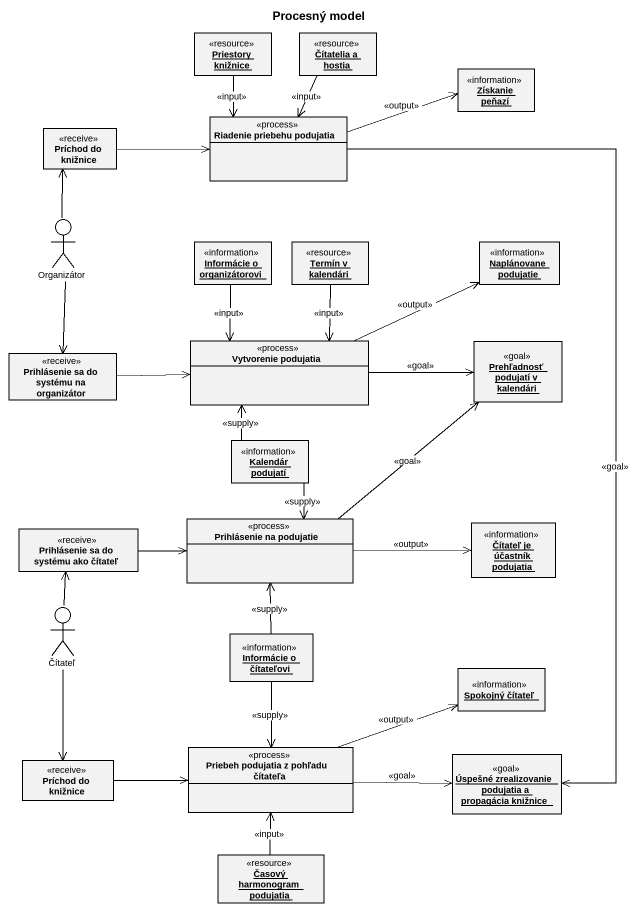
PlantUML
@startuml
title Procesný model
allowmixing
hide circle
hide empty members
object "Priestory knižnice" as Priestory_knižnice <<resource>>
object "Čítatelia a hostia" as Čítatelia_a_hostia <<resource>>
object "Získanie peňazí" as Získanie_peňazí <<information>>
class "Príchod do knižnice" as Príchod_do_knižnice <<receive>>
class "Riadenie priebehu podujatia" as Riadenie_priebehu_podujatia <<process>>
actor Organizátor
object "Informácie o organizátorovi" as Informácie_o_organizátorovi <<information>>
object "Termín v kalendári" as Termín_v_kalendári <<resource>>
object "Naplánovane podujatie" as Naplánovane_podujatie <<information>>
class "Prihlásenie sa do systému na organizátor" as Prihlásenie_sa_do_systému <<receive>>
class "Vytvorenie podujatia" as Vytvorenie_podujatia <<process>>
object "Prehľadnosť podujatí v kalendári" as Prehľadnosť_podujatí_v <<goal>>
object "Kalendár podujatí" as Kalendár_podujatí <<information>>
class "Prihlásenie na podujatie" as Prihlásenie_na_podujatie <<process>>
object "Čítateľ je účastník podujatia" as Čítateľ_je_účastník <<information>>
class "Prihlásenie sa do systému ako čítateľ" as Prihlásenie_sa_do_systému_2 <<receive>>
actor Čítateľ
object "Informácie o čítateľovi" as Informácie_o_čítateľovi <<information>>
object "Spokojný čítateľ" as Spokojný_čítateľ <<information>>
class "Priebeh podujatia z pohľadu čítateľa" as Priebeh_podujatia_z_pohľadu <<process>>
object "Úspešné zrealizovanie podujatia a propagácia knižnice" as Úspešné_zrealizovanie <<goal>>
class "Príchod do knižnice" as Príchod_do_knižnice_2 <<receive>>
object "Časový harmonogram podujatia" as Časový_harmonogram_podujatia <<resource>>
Priestory_knižnice --> Riadenie_priebehu_podujatia : <<input>>
Čítatelia_a_hostia --> Riadenie_priebehu_podujatia : <<input>>
Príchod_do_knižnice -right-> Riadenie_priebehu_podujatia
Riadenie_priebehu_podujatia -right-> Získanie_peňazí : <<output>>
Riadenie_priebehu_podujatia --> Úspešné_zrealizovanie : <<goal>>
Organizátor -up-> Príchod_do_knižnice
Organizátor --> Prihlásenie_sa_do_systému
Informácie_o_organizátorovi --> Vytvorenie_podujatia : <<input>>
Termín_v_kalendári --> Vytvorenie_podujatia : <<input>>
Prihlásenie_sa_do_systému -right-> Vytvorenie_podujatia
Vytvorenie_podujatia -right-> Naplánovane_podujatie : <<output>>
Vytvorenie_podujatia -right-> Prehľadnosť_podujatí_v : <<goal>>
Kalendár_podujatí -up-> Vytvorenie_podujatia : <<supply>>
Kalendár_podujatí --> Prihlásenie_na_podujatie : <<supply>>
Prihlásenie_na_podujatie -up-> Prehľadnosť_podujatí_v : <<goal>>
Prihlásenie_na_podujatie -right-> Čítateľ_je_účastník : <<output>>
Prihlásenie_sa_do_systému_2 -right-> Prihlásenie_na_podujatie
Čítateľ -up-> Prihlásenie_sa_do_systému_2
Čítateľ --> Príchod_do_knižnice_2
Informácie_o_čítateľovi -up-> Prihlásenie_na_podujatie : <<supply>>
Informácie_o_čítateľovi --> Priebeh_podujatia_z_pohľadu : <<supply>>
Priebeh_podujatia_z_pohľadu -right-> Spokojný_čítateľ : <<output>>
Priebeh_podujatia_z_pohľadu -right-> Úspešné_zrealizovanie : <<goal>>
Príchod_do_knižnice_2 -right-> Priebeh_podujatia_z_pohľadu
Časový_harmonogram_podujatia -up-> Priebeh_podujatia_z_pohľadu : <<input>>
@enduml
